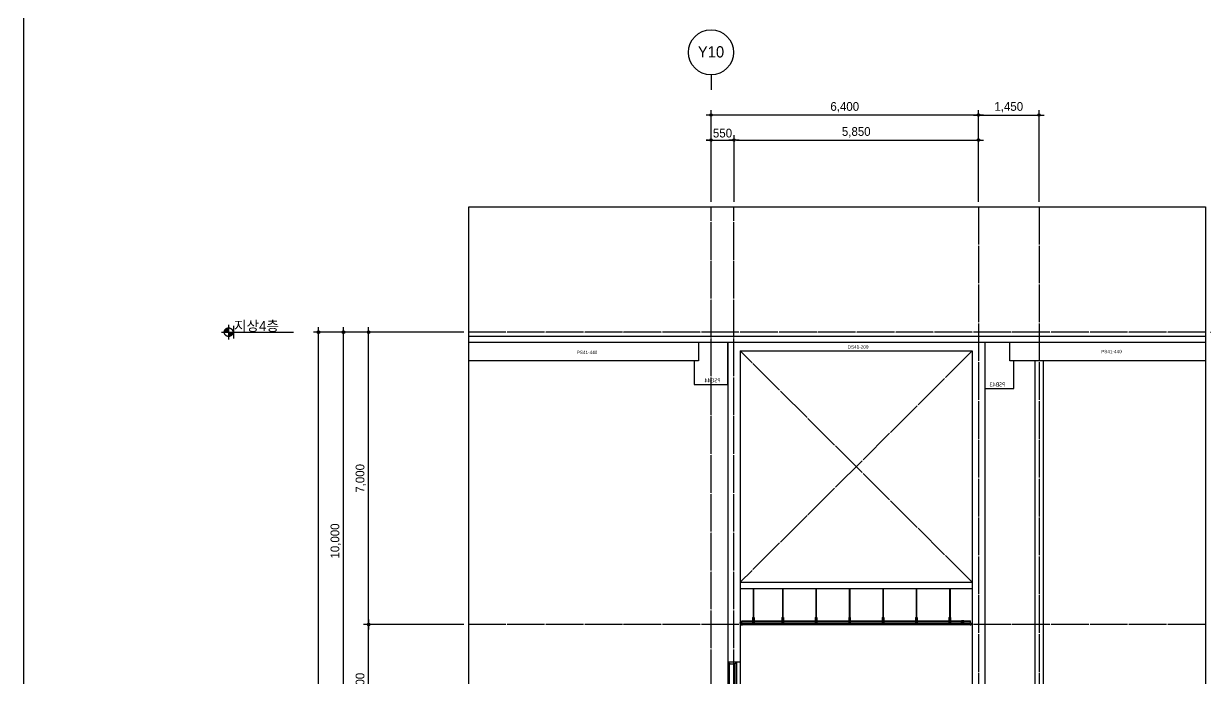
# Model space of a CAD drawing. Header units: millimetres. Extents: x 11948722 to 13111668, y -10771712 to -10232988.
# Drawn here: x 12495466 to 12523746, y -10469994 to -10454315 of the extents above; entities that cross this region are included whole.
import ezdxf
from ezdxf.enums import TextEntityAlignment as Align

# ---------------------------------------------------------------- set-up
doc = ezdxf.new("R2010")
doc.units = ezdxf.units.MM
doc.header["$LTSCALE"] = 150
doc.header["$MEASUREMENT"] = 0
for name, pattern in [('CEN', [6.2, 6, -0.1, 0, -0.1]), ('Xref-계단단면도$0$CEN', [62, 60, -1, 0, -1]), ('Xref-계단단면도$0$HIDDEN', [0.375, 0.25, -0.125])]:
    doc.linetypes.add(name, pattern=pattern)
doc.layers.get('0').update_dxf_attribs({"linetype": 'CONTINUOUS'})
doc.layers.get('Defpoints').update_dxf_attribs({"color": 117, "linetype": 'CONTINUOUS'})
for name, color, linetype in [('A-DOOR', 4, 'CONTINUOUS'), ('A-ELE-8', 8, 'CONTINUOUS'), ('A-중심선', 10, 'CEN'), ('CON-C', 2, 'CONTINUOUS'), ('ELE-06', 6, 'CONTINUOUS'), ('WALb', 3, 'CONTINUOUS'), ('Xref-계단단면도$0$3 dim0', 7, 'CONTINUOUS'), ('Xref-계단단면도$0$4', 4, 'CONTINUOUS'), ('Xref-계단단면도$0$8', 8, 'CONTINUOUS'), ('Xref-계단단면도$0$A-TXT-3.0', 3, 'CONTINUOUS'), ('Xref-계단단면도$0$ELE-3', 6, 'CONTINUOUS'), ('Xref-계단단면도$0$FIN', 5, 'CONTINUOUS'), ('Xref-계단단면도$0$SYM', 7, 'CONTINUOUS'), ('Xref-계단단면도$0$SYM-1', 7, 'CONTINUOUS'), ('Xref-계단단면도$0$SYM-2', 7, 'CONTINUOUS')]:
    doc.layers.add(name, color=color, linetype=linetype)
doc.styles.get("Standard").update_dxf_attribs({"font": 'NanumGothic.ttf'})
doc.styles.add('Xref-계단단면도$0$나눔고딕 Se', font='')
doc.styles.add('Xref-계단단면도$0$돋움', font='')
doc.styles.get('Xref-계단단면도$0$나눔고딕 Se').set_extended_font_data('Dotum')
doc.styles.get('Xref-계단단면도$0$돋움').set_extended_font_data('Dotum')
doc.dimstyles.new('Xref-계단단면도$0$A1-100', dxfattribs={"dimtxt": 3, "dimasz": 1, "dimexe": 2, "dimexo": 2, "dimgap": 1, "dimtad": 1, "dimdec": 0, "dimzin": 12, "dimdsep": 46, "dimlunit": 6, "dimtxsty": 'Xref-계단단면도$0$나눔고딕 Se', "dimblk1": 'Xref-계단단면도$0$DIMDOT', "dimblk2": 'Xref-계단단면도$0$DIMDOT', "dimsah": 1, "dimcen": -1, "dimdle": 2, "dimclrd": 256, "dimclre": 256, "dimclrt": 3, "dimadec": 0, "dimazin": 0, "dimtfac": 1, "dimtdec": 0, "dimtix": 1, "dimtmove": 2, "dimatfit": 3, "dimldrblk": 'Xref-계단단면도$0$DIMDOT', "dimfxl": 1, "dimtvp": 1, "dimtolj": 1, "dimtzin": 12, "dimlwd": -1, "dimlwe": -1, "dimarcsym": 0})

# ---------------------------------------------------------------- blocks, each defined once
blk = doc.blocks.new('*U136')
at = {"layer": 'A-DOOR'}
for p, q in [((-200, 0), (-200, 2070)), ((-155, 0), (-155, 2055)), ((-200, 0), (-25, 0))]:
    blk.add_line(p, q, dxfattribs=at)
for points in [[(10, 2100), (20, 2100), (20, 2070), (-25, 2070), (-25, 2055), (-155, 2055), (-155, 2070), (-200, 2070), (-200, 2100), (-190, 2100)], [(-35, 915), (-55, 925), (-95, 925), (-95, 875), (-55, 875), (-35, 885)], [(-25, 945), (-35, 935), (-35, 865), (-25, 855)], [(20, 945), (30, 935), (30, 865), (20, 855)], [(30, 885), (50, 875), (90, 875), (90, 925), (50, 925), (30, 915)]]:
    blk.add_lwpolyline(points, dxfattribs=at)
blk.add_lwpolyline([(20, 0), (-25, 0), (-25, 2070), (20, 2070)], close=True, dxfattribs=at)
blk = doc.blocks.new('Xref-계단단면도$0$DIMDOT')
at = {"color": 0}
blk.add_line((-2, 0), (2, 0), dxfattribs=at)
for radius in [0.5, 0.25]:
    blk.add_circle((0, 0), radius, dxfattribs=at)
blk = doc.blocks.new('*D244')
at = {"layer": 'Defpoints', "color": 0, "ltscale": 1200}
for p in [(12502521, -10461704), (12506121, -10461704), (12506121, -10491704)]:
    blk.add_point(p, dxfattribs=at)
at = {"layer": 'Xref-계단단면도$0$3 dim0'}
for p, q in [((12506001, -10461704), (12502401, -10461704)), ((12502521, -10491644), (12502521, -10461764)), ((12506001, -10491704), (12502401, -10491704))]:
    blk.add_line(p, q, dxfattribs=at)
at = {"layer": 'Xref-계단단면도$0$3 dim0', "ltscale": 1200, "xscale": 60, "yscale": 60, "zscale": 60}
for p, rotation in [((12502521, -10461704), 90), ((12502521, -10491704), 270)]:
    blk.add_blockref('Xref-계단단면도$0$DIMDOT', p, dxfattribs=dict(at, rotation=rotation))
at = {"layer": 'Xref-계단단면도$0$3 dim0', "color": 3, "ltscale": 1200, "insert": (12502335, -10476704), "char_height": 210, "attachment_point": 5, "rotation": 90, "style": 'Xref-계단단면도$0$나눔고딕 Se'}
blk.add_mtext('\\A1;30,000', dxfattribs=at)
blk = doc.blocks.new('*D246')
at = {"layer": 'Defpoints', "color": 0, "ltscale": 1200}
for p in [(12503121, -10461704), (12506121, -10461704), (12506121, -10471704)]:
    blk.add_point(p, dxfattribs=at)
at = {"layer": 'Xref-계단단면도$0$3 dim0'}
for p, q in [((12506001, -10461704), (12503001, -10461704)), ((12503121, -10471644), (12503121, -10461764)), ((12506001, -10471704), (12503001, -10471704))]:
    blk.add_line(p, q, dxfattribs=at)
at = {"layer": 'Xref-계단단면도$0$3 dim0', "ltscale": 1200, "xscale": 60, "yscale": 60, "zscale": 60}
for p, rotation in [((12503121, -10461704), 90), ((12503121, -10471704), 270)]:
    blk.add_blockref('Xref-계단단면도$0$DIMDOT', p, dxfattribs=dict(at, rotation=rotation))
at = {"layer": 'Xref-계단단면도$0$3 dim0', "color": 3, "ltscale": 1200, "insert": (12502935, -10466704), "char_height": 210, "attachment_point": 5, "rotation": 90, "style": 'Xref-계단단면도$0$나눔고딕 Se'}
blk.add_mtext('\\A1;10,000', dxfattribs=at)
blk = doc.blocks.new('*D247')
at = {"layer": 'Defpoints', "color": 0, "ltscale": 1200}
for p in [(12511916, -10456504), (12511916, -10458704), (12518316, -10458704)]:
    blk.add_point(p, dxfattribs=at)
at = {"layer": 'Xref-계단단면도$0$3 dim0'}
for p, q in [((12511916, -10458584), (12511916, -10456384)), ((12518256, -10456504), (12511976, -10456504)), ((12518316, -10458584), (12518316, -10456384))]:
    blk.add_line(p, q, dxfattribs=at)
at = {"layer": 'Xref-계단단면도$0$3 dim0', "ltscale": 1200, "xscale": 60, "yscale": 60, "zscale": 60, "rotation": 180}
blk.add_blockref('Xref-계단단면도$0$DIMDOT', (12511916, -10456504), dxfattribs=at)
at = {"layer": 'Xref-계단단면도$0$3 dim0', "ltscale": 1200, "xscale": 60, "yscale": 60, "zscale": 60}
blk.add_blockref('Xref-계단단면도$0$DIMDOT', (12518316, -10456504), dxfattribs=at)
at = {"layer": 'Xref-계단단면도$0$3 dim0', "color": 3, "ltscale": 1200, "insert": (12515116, -10456318), "char_height": 210, "attachment_point": 5, "style": 'Xref-계단단면도$0$나눔고딕 Se'}
blk.add_mtext('\\A1;6,400', dxfattribs=at)
blk = doc.blocks.new('*D248')
at = {"layer": 'Defpoints', "color": 0, "ltscale": 1200}
for p in [(12523746, -10461704), (12527346, -10461704), (12523746, -10491704)]:
    blk.add_point(p, dxfattribs=at)
at = {"layer": 'Xref-계단단면도$0$3 dim0'}
for p, q in [((12523866, -10461704), (12527466, -10461704)), ((12527346, -10491644), (12527346, -10461764)), ((12523866, -10491704), (12527466, -10491704))]:
    blk.add_line(p, q, dxfattribs=at)
at = {"layer": 'Xref-계단단면도$0$3 dim0', "ltscale": 1200, "xscale": 60, "yscale": 60, "zscale": 60}
for p, rotation in [((12527346, -10461704), 90), ((12527346, -10491704), 270)]:
    blk.add_blockref('Xref-계단단면도$0$DIMDOT', p, dxfattribs=dict(at, rotation=rotation))
at = {"layer": 'Xref-계단단면도$0$3 dim0', "color": 3, "ltscale": 1200, "insert": (12527161, -10476704), "char_height": 210, "attachment_point": 5, "rotation": 90, "style": 'Xref-계단단면도$0$나눔고딕 Se'}
blk.add_mtext('\\A1;30,000', dxfattribs=at)
blk = doc.blocks.new('*D249')
at = {"layer": 'Defpoints', "color": 0, "ltscale": 1200}
for p in [(12523746, -10461704), (12526746, -10461704), (12523746, -10471704)]:
    blk.add_point(p, dxfattribs=at)
at = {"layer": 'Xref-계단단면도$0$3 dim0'}
for p, q in [((12523866, -10461704), (12526866, -10461704)), ((12526746, -10471644), (12526746, -10461764)), ((12523866, -10471704), (12526866, -10471704))]:
    blk.add_line(p, q, dxfattribs=at)
at = {"layer": 'Xref-계단단면도$0$3 dim0', "ltscale": 1200, "xscale": 60, "yscale": 60, "zscale": 60}
for p, rotation in [((12526746, -10461704), 90), ((12526746, -10471704), 270)]:
    blk.add_blockref('Xref-계단단면도$0$DIMDOT', p, dxfattribs=dict(at, rotation=rotation))
at = {"layer": 'Xref-계단단면도$0$3 dim0', "color": 3, "ltscale": 1200, "insert": (12526561, -10466704), "char_height": 210, "attachment_point": 5, "rotation": 90, "style": 'Xref-계단단면도$0$나눔고딕 Se'}
blk.add_mtext('\\A1;10,000', dxfattribs=at)
blk = doc.blocks.new('*D252')
at = {"layer": 'Defpoints', "color": 0, "ltscale": 1200}
for p in [(12512466, -10457104), (12511916, -10458704), (12512466, -10458704)]:
    blk.add_point(p, dxfattribs=at)
at = {"layer": 'Xref-계단단면도$0$3 dim0'}
for p, q in [((12511916, -10458584), (12511916, -10456984)), ((12512466, -10458584), (12512466, -10456984)), ((12511856, -10457104), (12511796, -10457104)), ((12511916, -10457104), (12512466, -10457104)), ((12512526, -10457104), (12512586, -10457104))]:
    blk.add_line(p, q, dxfattribs=at)
at = {"layer": 'Xref-계단단면도$0$3 dim0', "ltscale": 1200, "xscale": 60, "yscale": 60, "zscale": 60}
blk.add_blockref('Xref-계단단면도$0$DIMDOT', (12511916, -10457104), dxfattribs=at)
at = {"layer": 'Xref-계단단면도$0$3 dim0', "ltscale": 1200, "xscale": 60, "yscale": 60, "zscale": 60, "rotation": 180}
blk.add_blockref('Xref-계단단면도$0$DIMDOT', (12512466, -10457104), dxfattribs=at)
at = {"layer": 'Xref-계단단면도$0$3 dim0', "color": 3, "ltscale": 1200, "insert": (12512191, -10456938), "char_height": 210, "attachment_point": 5, "style": 'Xref-계단단면도$0$나눔고딕 Se'}
blk.add_mtext('\\A1;550', dxfattribs=at)
blk = doc.blocks.new('*D253')
at = {"layer": 'Defpoints', "color": 0, "ltscale": 1200}
for p in [(12518316, -10457104), (12512466, -10458704), (12518316, -10458704)]:
    blk.add_point(p, dxfattribs=at)
at = {"layer": 'Xref-계단단면도$0$3 dim0'}
for p, q in [((12512466, -10458584), (12512466, -10456984)), ((12518316, -10458584), (12518316, -10456984)), ((12512526, -10457104), (12518256, -10457104))]:
    blk.add_line(p, q, dxfattribs=at)
at = {"layer": 'Xref-계단단면도$0$3 dim0', "ltscale": 1200, "xscale": 60, "yscale": 60, "zscale": 60, "rotation": 180}
blk.add_blockref('Xref-계단단면도$0$DIMDOT', (12512466, -10457104), dxfattribs=at)
at = {"layer": 'Xref-계단단면도$0$3 dim0', "ltscale": 1200, "xscale": 60, "yscale": 60, "zscale": 60}
blk.add_blockref('Xref-계단단면도$0$DIMDOT', (12518316, -10457104), dxfattribs=at)
at = {"layer": 'Xref-계단단면도$0$3 dim0', "color": 3, "ltscale": 1200, "insert": (12515391, -10456918), "char_height": 210, "attachment_point": 5, "style": 'Xref-계단단면도$0$나눔고딕 Se'}
blk.add_mtext('\\A1;5,850', dxfattribs=at)
blk = doc.blocks.new('*D256')
at = {"layer": 'Defpoints', "color": 0, "ltscale": 1200}
for p in [(12503721, -10461704), (12506121, -10461704), (12506121, -10468704)]:
    blk.add_point(p, dxfattribs=at)
at = {"layer": 'Xref-계단단면도$0$3 dim0'}
for p, q in [((12506001, -10461704), (12503601, -10461704)), ((12503721, -10468644), (12503721, -10461764)), ((12506001, -10468704), (12503601, -10468704))]:
    blk.add_line(p, q, dxfattribs=at)
at = {"layer": 'Xref-계단단면도$0$3 dim0', "ltscale": 1200, "xscale": 60, "yscale": 60, "zscale": 60}
for p, rotation in [((12503721, -10461704), 90), ((12503721, -10468704), 270)]:
    blk.add_blockref('Xref-계단단면도$0$DIMDOT', p, dxfattribs=dict(at, rotation=rotation))
at = {"layer": 'Xref-계단단면도$0$3 dim0', "color": 3, "ltscale": 1200, "insert": (12503535, -10465204), "char_height": 210, "attachment_point": 5, "rotation": 90, "style": 'Xref-계단단면도$0$나눔고딕 Se'}
blk.add_mtext('\\A1;7,000', dxfattribs=at)
blk = doc.blocks.new('*D264')
at = {"layer": 'Defpoints', "color": 0, "ltscale": 1200}
for p in [(12503721, -10468704), (12506121, -10468704), (12506121, -10471704)]:
    blk.add_point(p, dxfattribs=at)
at = {"layer": 'Xref-계단단면도$0$3 dim0'}
for p, q in [((12506001, -10468704), (12503601, -10468704)), ((12503721, -10471644), (12503721, -10468764)), ((12506001, -10471704), (12503601, -10471704))]:
    blk.add_line(p, q, dxfattribs=at)
at = {"layer": 'Xref-계단단면도$0$3 dim0', "ltscale": 1200, "xscale": 60, "yscale": 60, "zscale": 60}
for p, rotation in [((12503721, -10468704), 90), ((12503721, -10471704), 270)]:
    blk.add_blockref('Xref-계단단면도$0$DIMDOT', p, dxfattribs=dict(at, rotation=rotation))
at = {"layer": 'Xref-계단단면도$0$3 dim0', "color": 3, "ltscale": 1200, "insert": (12503535, -10470204), "char_height": 210, "attachment_point": 5, "rotation": 90, "style": 'Xref-계단단면도$0$나눔고딕 Se'}
blk.add_mtext('\\A1;3,000', dxfattribs=at)
blk = doc.blocks.new('*D1335')
at = {"layer": 'Defpoints', "color": 0, "ltscale": 1200}
for p in [(12519766, -10456504), (12518316, -10458704), (12519766, -10458704)]:
    blk.add_point(p, dxfattribs=at)
at = {"layer": 'Xref-계단단면도$0$3 dim0'}
for p, q in [((12518316, -10458584), (12518316, -10456384)), ((12518376, -10456504), (12519706, -10456504)), ((12519766, -10458584), (12519766, -10456384))]:
    blk.add_line(p, q, dxfattribs=at)
at = {"layer": 'Xref-계단단면도$0$3 dim0', "ltscale": 1200, "xscale": 60, "yscale": 60, "zscale": 60, "rotation": 180}
blk.add_blockref('Xref-계단단면도$0$DIMDOT', (12518316, -10456504), dxfattribs=at)
at = {"layer": 'Xref-계단단면도$0$3 dim0', "ltscale": 1200, "xscale": 60, "yscale": 60, "zscale": 60}
blk.add_blockref('Xref-계단단면도$0$DIMDOT', (12519766, -10456504), dxfattribs=at)
at = {"layer": 'Xref-계단단면도$0$3 dim0', "color": 3, "ltscale": 1200, "insert": (12519041, -10456318), "char_height": 210, "attachment_point": 5, "style": 'Xref-계단단면도$0$나눔고딕 Se'}
blk.add_mtext('\\A1;1,450', dxfattribs=at)
blk = doc.blocks.new('PSG44')
at = {"layer": 'CON-C', "ltscale": 1200, "flags": 128}
blk.add_lwpolyline([(-400, 0), (-400, 1000), (300, 1000), (300, 560), (400, 560), (400, 0)], close=True, dxfattribs=at)
at = {"layer": 'Defpoints', "color": 1, "width": 0.8}
blk.add_text('PSG44', height=99.8, dxfattribs=at).set_placement((-231, 96), align=Align.MIDDLE_LEFT)
blk = doc.blocks.new('PSB43')
at = {"layer": 'CON-C', "ltscale": 1200, "flags": 128}
blk.add_lwpolyline([(-350, 0), (-350, 660), (-250, 660), (-250, 1100), (350, 1100), (350, 0)], close=True, dxfattribs=at)
at = {"layer": 'Defpoints', "color": 1, "width": 0.8}
blk.add_text('PSB43', height=99.8, dxfattribs=at).set_placement((-144, 96), align=Align.MIDDLE_LEFT)

msp = doc.modelspace()

# ---------------------------------------------------------------- hatches: boundary and pattern name
at = {"layer": 'Xref-계단단면도$0$SYM', "linetype": 'Xref-계단단면도$0$CEN'}
h = msp.add_hatch(color=7, dxfattribs=at)
h.paths.add_polyline_path([(12500473.9, -10461703.5), (12500370.7, -10461703.5), (12500370.7, -10461806.7, 0.4142136)])
h.paths.add_polyline_path([(12500370.7, -10461600.3, 0.4142136), (12500267.5, -10461703.5), (12500370.7, -10461703.5)])

# ---------------------------------------------------------------- linework, layer by layer
at = {"layer": 'A-ELE-8'}
msp.add_line((12512615.8, -10469603.5), (12512615.8, -10471703.5), dxfattribs=at)
at = {"layer": 'A-중심선'}
for p, q in [((12511915.8, -10505543), (12511915.8, -10458703.5)), ((12512465.8, -10505543), (12512465.8, -10458703.5)), ((12518315.8, -10458703.5), (12518315.8, -10505543)), ((12519765.8, -10458703.5), (12519765.8, -10505543)), ((12523746.5, -10461703.5), (12506120.5, -10461703.5)), ((12518165.8, -10467691), (12512615.7, -10462153.5)), ((12518165.8, -10462153.5), (12512615.7, -10467691)), ((12523746.5, -10468703.5), (12506120.5, -10468703.5))]:
    msp.add_line(p, q, dxfattribs=at)
at = {"layer": 'CON-C', "ltscale": 1200}
for p, q in [((12518465.7, -10461953.5), (12512315.7, -10461953.5)), ((12512315.7, -10461953.5), (12512315.7, -10469603.5)), ((12512615.7, -10462153.5), (12518165.7, -10462153.5)), ((12512615.7, -10462153.5), (12512615.7, -10469603.5)), ((12518165.7, -10462153.5), (12518165.7, -10473410.2)), ((12518465.7, -10461953.5), (12518465.7, -10501943.5)), ((12511515.8, -10462393.5), (12506120.5, -10462393.5)), ((12512615.7, -10469603.5), (12512315.7, -10469603.5))]:
    msp.add_line(p, q, dxfattribs=at)
for points in [[(12511615.8, -10461953.5), (12506120.5, -10461953.5)], [(12523746.5, -10461953.5), (12519065.8, -10461953.5)], [(12523746.5, -10462393.5), (12519165.8, -10462393.5)]]:
    msp.add_lwpolyline(points, dxfattribs=at)
at = {"layer": 'Defpoints'}
msp.add_line((12500498.6, -10461853.5), (12500498.6, -10461553.5), dxfattribs=at)
msp.add_line((12500498.6, -10461853.5), (12500498.6, -10461553.5), dxfattribs=at)
at = {"layer": 'Defpoints', "ltscale": 1200}
for points in [[(12495465.7, -10508461.3), (12536415.7, -10508461.3), (12536415.7, -10453936.3), (12495465.7, -10453936.3)], [(12506120.5, -10458703.5), (12523746.5, -10458703.5), (12523746.5, -10505543), (12506120.5, -10505543)]]:
    msp.add_lwpolyline(points, close=True, dxfattribs=at)
at = {"layer": 'ELE-06'}
msp.add_line((12523746.5, -10461803.5), (12506120.5, -10461803.5), dxfattribs=at)
at = {"layer": 'WALb', "ltscale": 1200}
for p, q in [((12519665.8, -10462393.5), (12519665.8, -10471703.5)), ((12519865.8, -10462393.5), (12519865.8, -10471703.5))]:
    msp.add_line(p, q, dxfattribs=at)
at = {"layer": 'Xref-계단단면도$0$4', "ltscale": 0.1}
for points in [[(12512665.7, -10468709.5), (12512665.7, -10468703.5), (12512664.7, -10468703.5), (12512664.7, -10468708.5), (12512641.7, -10468708.5), (12512641.7, -10468683.5), (12512616.7, -10468683.5), (12512616.7, -10468659.5), (12512615.7, -10468659.5), (12512615.7, -10468684.5), (12512640.7, -10468684.5), (12512640.7, -10468709.5), (12512665.7, -10468709.5)], [(12518115.8, -10468709.5), (12518115.8, -10468703.5), (12518116.8, -10468703.5), (12518116.8, -10468708.5), (12518139.8, -10468708.5), (12518139.8, -10468683.5), (12518164.8, -10468683.5), (12518164.8, -10468659.5), (12518165.8, -10468659.5), (12518165.8, -10468684.5), (12518140.8, -10468684.5), (12518140.8, -10468709.5), (12518115.8, -10468709.5)]]:
    msp.add_lwpolyline(points, dxfattribs=at)
at = {"layer": 'Xref-계단단면도$0$8'}
for p, q in [((12512924.1, -10467841), (12512924.1, -10468534.8)), ((12512935.4, -10467841), (12512935.4, -10468534.8)), ((12513624.2, -10467841), (12513624.2, -10468534.8)), ((12513635.4, -10467841), (12513635.4, -10468534.8)), ((12514424.2, -10467841), (12514424.2, -10468534.8)), ((12514435.4, -10467841), (12514435.4, -10468534.8)), ((12515224.2, -10467841), (12515224.2, -10468534.8)), ((12515235.4, -10467841), (12515235.4, -10468534.8)), ((12516024.2, -10467841), (12516024.2, -10468534.8)), ((12516035.4, -10467841), (12516035.4, -10468534.8)), ((12516824.2, -10467841), (12516824.2, -10468534.8)), ((12516835.4, -10467841), (12516835.4, -10468534.8)), ((12517624.2, -10467841), (12517624.2, -10468534.8)), ((12517635.4, -10467841), (12517635.4, -10468534.8)), ((12512911, -10468538.5), (12512911, -10468657.3)), ((12512911, -10468538.5), (12512948.5, -10468538.5)), ((12512911, -10468542.3), (12512948.5, -10468542.3)), ((12512911, -10468588.5), (12512948.5, -10468588.5)), ((12512911, -10468657.3), (12512948.5, -10468657.3)), ((12512918.5, -10468534.8), (12512941, -10468534.8)), ((12512918.5, -10468534.8), (12512918.5, -10468538.5)), ((12512918.5, -10468542.3), (12512918.5, -10468546)), ((12512918.5, -10468546), (12512941, -10468546)), ((12512922.3, -10468534.8), (12512922.3, -10468538.5)), ((12512922.3, -10468542.3), (12512922.3, -10468546)), ((12512924.1, -10468529.8), (12512935.4, -10468529.8)), ((12512924.1, -10468532.3), (12512935.4, -10468532.3)), ((12512924.1, -10468546), (12512924.1, -10468557.3)), ((12512924.1, -10468547.3), (12512935.4, -10468547.3)), ((12512924.1, -10468549.8), (12512935.4, -10468549.8)), ((12512924.1, -10468552.3), (12512935.4, -10468552.3)), ((12512924.1, -10468554.8), (12512935.4, -10468554.8)), ((12512924.1, -10468554.8), (12512935.4, -10468554.8)), ((12512924.1, -10468557.3), (12512935.4, -10468557.3)), ((12512935.4, -10468546), (12512935.4, -10468557.3)), ((12512937.3, -10468534.8), (12512937.3, -10468538.5)), ((12512937.3, -10468542.3), (12512937.3, -10468546)), ((12512941, -10468534.8), (12512941, -10468538.5)), ((12512941, -10468542.3), (12512941, -10468546)), ((12512948.5, -10468538.5), (12512948.5, -10468657.3)), ((12513611, -10468538.5), (12513611, -10468657.3)), ((12513611, -10468538.5), (12513648.5, -10468538.5)), ((12513611, -10468542.3), (12513648.5, -10468542.3)), ((12513611, -10468588.5), (12513648.5, -10468588.5)), ((12513611, -10468657.3), (12513648.5, -10468657.3)), ((12513618.5, -10468534.8), (12513641, -10468534.8)), ((12513618.5, -10468534.8), (12513618.5, -10468538.5)), ((12513618.5, -10468542.3), (12513618.5, -10468546)), ((12513618.5, -10468546), (12513641, -10468546)), ((12513622.3, -10468534.8), (12513622.3, -10468538.5)), ((12513622.3, -10468542.3), (12513622.3, -10468546)), ((12513624.2, -10468529.8), (12513635.4, -10468529.8)), ((12513624.2, -10468532.3), (12513635.4, -10468532.3)), ((12513624.2, -10468546), (12513624.2, -10468557.3)), ((12513624.2, -10468547.3), (12513635.4, -10468547.3)), ((12513624.2, -10468549.8), (12513635.4, -10468549.8)), ((12513624.2, -10468552.3), (12513635.4, -10468552.3)), ((12513624.2, -10468554.8), (12513635.4, -10468554.8)), ((12513624.2, -10468554.8), (12513635.4, -10468554.8)), ((12513624.2, -10468557.3), (12513635.4, -10468557.3)), ((12513635.4, -10468546), (12513635.4, -10468557.3)), ((12513637.3, -10468534.8), (12513637.3, -10468538.5)), ((12513637.3, -10468542.3), (12513637.3, -10468546)), ((12513641, -10468534.8), (12513641, -10468538.5)), ((12513641, -10468542.3), (12513641, -10468546)), ((12513648.5, -10468538.5), (12513648.5, -10468657.3)), ((12514411, -10468538.5), (12514411, -10468657.3)), ((12514411, -10468538.5), (12514448.5, -10468538.5)), ((12514411, -10468542.3), (12514448.5, -10468542.3)), ((12514411, -10468588.5), (12514448.5, -10468588.5)), ((12514411, -10468657.3), (12514448.5, -10468657.3)), ((12514418.5, -10468534.8), (12514441, -10468534.8)), ((12514418.5, -10468534.8), (12514418.5, -10468538.5)), ((12514418.5, -10468542.3), (12514418.5, -10468546)), ((12514418.5, -10468546), (12514441, -10468546)), ((12514422.3, -10468534.8), (12514422.3, -10468538.5)), ((12514422.3, -10468542.3), (12514422.3, -10468546)), ((12514424.2, -10468529.8), (12514435.4, -10468529.8)), ((12514424.2, -10468532.3), (12514435.4, -10468532.3)), ((12514424.2, -10468546), (12514424.2, -10468557.3)), ((12514424.2, -10468547.3), (12514435.4, -10468547.3)), ((12514424.2, -10468549.8), (12514435.4, -10468549.8)), ((12514424.2, -10468552.3), (12514435.4, -10468552.3)), ((12514424.2, -10468554.8), (12514435.4, -10468554.8)), ((12514424.2, -10468554.8), (12514435.4, -10468554.8)), ((12514424.2, -10468557.3), (12514435.4, -10468557.3)), ((12514435.4, -10468546), (12514435.4, -10468557.3)), ((12514437.3, -10468534.8), (12514437.3, -10468538.5)), ((12514437.3, -10468542.3), (12514437.3, -10468546)), ((12514441, -10468534.8), (12514441, -10468538.5)), ((12514441, -10468542.3), (12514441, -10468546)), ((12514448.5, -10468538.5), (12514448.5, -10468657.3)), ((12515211, -10468538.5), (12515211, -10468657.3)), ((12515211, -10468538.5), (12515248.5, -10468538.5)), ((12515211, -10468542.3), (12515248.5, -10468542.3)), ((12515211, -10468588.5), (12515248.5, -10468588.5)), ((12515211, -10468657.3), (12515248.5, -10468657.3)), ((12515218.5, -10468534.8), (12515241, -10468534.8)), ((12515218.5, -10468534.8), (12515218.5, -10468538.5)), ((12515218.5, -10468542.3), (12515218.5, -10468546)), ((12515218.5, -10468546), (12515241, -10468546)), ((12515222.3, -10468534.8), (12515222.3, -10468538.5)), ((12515222.3, -10468542.3), (12515222.3, -10468546)), ((12515224.2, -10468529.8), (12515235.4, -10468529.8)), ((12515224.2, -10468532.3), (12515235.4, -10468532.3)), ((12515224.2, -10468546), (12515224.2, -10468557.3)), ((12515224.2, -10468547.3), (12515235.4, -10468547.3)), ((12515224.2, -10468549.8), (12515235.4, -10468549.8)), ((12515224.2, -10468552.3), (12515235.4, -10468552.3)), ((12515224.2, -10468554.8), (12515235.4, -10468554.8)), ((12515224.2, -10468554.8), (12515235.4, -10468554.8)), ((12515224.2, -10468557.3), (12515235.4, -10468557.3)), ((12515235.4, -10468546), (12515235.4, -10468557.3)), ((12515237.3, -10468534.8), (12515237.3, -10468538.5)), ((12515237.3, -10468542.3), (12515237.3, -10468546)), ((12515241, -10468534.8), (12515241, -10468538.5)), ((12515241, -10468542.3), (12515241, -10468546)), ((12515248.5, -10468538.5), (12515248.5, -10468657.3)), ((12516011, -10468538.5), (12516048.5, -10468538.5)), ((12516011, -10468538.5), (12516011, -10468657.3)), ((12516011, -10468542.3), (12516048.5, -10468542.3)), ((12516011, -10468588.5), (12516048.5, -10468588.5)), ((12516011, -10468657.3), (12516048.5, -10468657.3)), ((12516018.5, -10468534.8), (12516041, -10468534.8)), ((12516018.5, -10468534.8), (12516018.5, -10468538.5)), ((12516018.5, -10468542.3), (12516018.5, -10468546)), ((12516018.5, -10468546), (12516041, -10468546)), ((12516022.3, -10468534.8), (12516022.3, -10468538.5)), ((12516022.3, -10468542.3), (12516022.3, -10468546)), ((12516024.2, -10468529.8), (12516035.4, -10468529.8)), ((12516024.2, -10468532.3), (12516035.4, -10468532.3)), ((12516024.2, -10468546), (12516024.2, -10468557.3)), ((12516024.2, -10468547.3), (12516035.4, -10468547.3)), ((12516024.2, -10468549.8), (12516035.4, -10468549.8)), ((12516024.2, -10468552.3), (12516035.4, -10468552.3)), ((12516024.2, -10468554.8), (12516035.4, -10468554.8)), ((12516024.2, -10468554.8), (12516035.4, -10468554.8)), ((12516024.2, -10468557.3), (12516035.4, -10468557.3)), ((12516035.4, -10468546), (12516035.4, -10468557.3)), ((12516037.3, -10468534.8), (12516037.3, -10468538.5)), ((12516037.3, -10468542.3), (12516037.3, -10468546)), ((12516041, -10468534.8), (12516041, -10468538.5)), ((12516041, -10468542.3), (12516041, -10468546)), ((12516048.5, -10468538.5), (12516048.5, -10468657.3)), ((12516811, -10468538.5), (12516811, -10468657.3)), ((12516811, -10468538.5), (12516848.5, -10468538.5)), ((12516811, -10468542.3), (12516848.5, -10468542.3)), ((12516811, -10468588.5), (12516848.5, -10468588.5)), ((12516811, -10468657.3), (12516848.5, -10468657.3)), ((12516818.5, -10468534.8), (12516818.5, -10468538.5)), ((12516818.5, -10468534.8), (12516841, -10468534.8)), ((12516818.5, -10468542.3), (12516818.5, -10468546)), ((12516818.5, -10468546), (12516841, -10468546)), ((12516822.3, -10468534.8), (12516822.3, -10468538.5)), ((12516822.3, -10468542.3), (12516822.3, -10468546)), ((12516824.2, -10468529.8), (12516835.4, -10468529.8)), ((12516824.2, -10468532.3), (12516835.4, -10468532.3)), ((12516824.2, -10468546), (12516824.2, -10468557.3)), ((12516824.2, -10468547.3), (12516835.4, -10468547.3)), ((12516824.2, -10468549.8), (12516835.4, -10468549.8)), ((12516824.2, -10468552.3), (12516835.4, -10468552.3)), ((12516824.2, -10468554.8), (12516835.4, -10468554.8)), ((12516824.2, -10468554.8), (12516835.4, -10468554.8)), ((12516824.2, -10468557.3), (12516835.4, -10468557.3)), ((12516835.4, -10468546), (12516835.4, -10468557.3)), ((12516837.3, -10468534.8), (12516837.3, -10468538.5)), ((12516837.3, -10468542.3), (12516837.3, -10468546)), ((12516841, -10468534.8), (12516841, -10468538.5)), ((12516841, -10468542.3), (12516841, -10468546)), ((12516848.5, -10468538.5), (12516848.5, -10468657.3)), ((12517611, -10468538.5), (12517611, -10468657.3)), ((12517611, -10468538.5), (12517648.5, -10468538.5)), ((12517611, -10468542.3), (12517648.5, -10468542.3)), ((12517611, -10468588.5), (12517648.5, -10468588.5)), ((12517611, -10468657.3), (12517648.5, -10468657.3)), ((12517618.5, -10468534.8), (12517618.5, -10468538.5)), ((12517618.5, -10468534.8), (12517641, -10468534.8)), ((12517618.5, -10468542.3), (12517618.5, -10468546)), ((12517618.5, -10468546), (12517641, -10468546)), ((12517622.3, -10468534.8), (12517622.3, -10468538.5)), ((12517622.3, -10468542.3), (12517622.3, -10468546)), ((12517624.2, -10468529.8), (12517635.4, -10468529.8)), ((12517624.2, -10468532.3), (12517635.4, -10468532.3)), ((12517624.2, -10468546), (12517624.2, -10468557.3)), ((12517624.2, -10468547.3), (12517635.4, -10468547.3)), ((12517624.2, -10468549.8), (12517635.4, -10468549.8)), ((12517624.2, -10468552.3), (12517635.4, -10468552.3)), ((12517624.2, -10468554.8), (12517635.4, -10468554.8)), ((12517624.2, -10468554.8), (12517635.4, -10468554.8)), ((12517624.2, -10468557.3), (12517635.4, -10468557.3)), ((12517635.4, -10468546), (12517635.4, -10468557.3)), ((12517637.3, -10468534.8), (12517637.3, -10468538.5)), ((12517637.3, -10468542.3), (12517637.3, -10468546)), ((12517641, -10468534.8), (12517641, -10468538.5)), ((12517641, -10468542.3), (12517641, -10468546)), ((12517648.5, -10468538.5), (12517648.5, -10468657.3)), ((12517912.2, -10468604.8), (12517968.5, -10468604.8)), ((12517912.2, -10468648.5), (12517912.2, -10468604.8)), ((12517912.2, -10468607.3), (12517968.5, -10468607.3)), ((12517912.2, -10468616), (12517915.9, -10468616)), ((12517918.5, -10468654.8), (12517912.2, -10468648.5)), ((12517912.2, -10468654.8), (12517918.5, -10468654.8)), ((12517912.2, -10468678.5), (12517912.2, -10468654.8)), ((12517919.7, -10468678.5), (12517912.2, -10468678.5)), ((12517914.7, -10468657.3), (12517918.5, -10468657.3)), ((12517914.7, -10468676), (12517914.7, -10468657.3)), ((12517914.7, -10468664.8), (12517966, -10468664.8)), ((12517917.6, -10468676), (12517914.7, -10468676)), ((12517917.9, -10468616), (12517921, -10468616)), ((12517918.5, -10468657.3), (12517918.5, -10468654.8)), ((12517918.5, -10468654.8), (12517962.2, -10468654.8)), ((12517921, -10468610.1), (12517921, -10468604.8)), ((12517921, -10468616), (12517921, -10468611.8)), ((12517948.5, -10468678.5), (12517932.2, -10468678.5)), ((12517946.4, -10468676), (12517934.4, -10468676)), ((12517936, -10468610.1), (12517936, -10468604.8)), ((12517936, -10468616), (12517936, -10468611.8)), ((12517936, -10468616), (12517939, -10468616)), ((12517940.7, -10468616), (12517944.7, -10468616)), ((12517944.7, -10468610.1), (12517944.7, -10468604.8)), ((12517944.7, -10468616), (12517944.7, -10468611.8)), ((12517959.7, -10468610.1), (12517959.7, -10468604.8)), ((12517959.7, -10468616), (12517959.7, -10468611.8)), ((12517959.7, -10468616), (12517963.5, -10468616)), ((12517968.5, -10468678.5), (12517961, -10468678.5)), ((12517962.2, -10468654.8), (12517968.5, -10468648.5)), ((12517962.2, -10468657.3), (12517962.2, -10468654.8)), ((12517962.2, -10468654.8), (12517968.5, -10468654.8)), ((12517962.2, -10468657.3), (12517966, -10468657.3)), ((12517966, -10468676), (12517963.1, -10468676)), ((12517964.9, -10468616), (12517968.5, -10468616)), ((12517966, -10468657.3), (12517966, -10468676)), ((12517968.5, -10468648.5), (12517968.5, -10468604.8)), ((12517968.5, -10468654.8), (12517968.5, -10468678.5))]:
    msp.add_line(p, q, dxfattribs=at)
at = {"layer": 'Xref-계단단면도$0$8', "linetype": 'Xref-계단단면도$0$HIDDEN', "ltscale": 0.1}
for p, q in [((12512654.7, -10468623.5), (12518126.8, -10468623.5)), ((12512654.7, -10468663.5), (12518126.8, -10468663.5))]:
    msp.add_line(p, q, dxfattribs=at)
at = {"layer": 'Xref-계단단면도$0$8'}
for centre, radius, start, end in [((12517926, -10468678.5), 8.75, 16.60155, 163.39845), ((12517926, -10468678.5), 6.25, 0, 180), ((12517954.7, -10468678.5), 8.75, 16.60155, 163.39845), ((12517954.7, -10468678.5), 6.25, 0, 180)]:
    msp.add_arc(centre, radius, start, end, dxfattribs=at)
at = {"layer": 'Xref-계단단면도$0$ELE-3'}
for p, q in [((12512615.7, -10467691), (12518165.8, -10467691)), ((12512615.7, -10467841), (12518165.8, -10467841))]:
    msp.add_line(p, q, dxfattribs=at)
at = {"layer": 'Xref-계단단면도$0$FIN', "color": 8}
for p, q in [((12512654.7, -10468667.3), (12512654.7, -10468619.8)), ((12512654.7, -10468619.8), (12518126.8, -10468619.8)), ((12512654.7, -10468667.3), (12518126.8, -10468667.3)), ((12518126.8, -10468667.3), (12518126.8, -10468619.8))]:
    msp.add_line(p, q, dxfattribs=at)
at = {"layer": 'Xref-계단단면도$0$FIN', "color": 150}
for p, q in [((12512654.7, -10468691), (12518126.8, -10468691)), ((12512654.7, -10468703.5), (12518126.8, -10468703.5))]:
    msp.add_line(p, q, dxfattribs=at)
at = {"layer": 'Xref-계단단면도$0$FIN', "color": 150, "flags": 128}
for points in [[(12512654.7, -10468691), (12512654.7, -10468703.5)], [(12518126.8, -10468691), (12518126.8, -10468703.5)]]:
    msp.add_lwpolyline(points, dxfattribs=at)
at = {"layer": 'Xref-계단단면도$0$SYM', "color": 7, "linetype": 'Xref-계단단면도$0$CEN'}
for p, q in [((12500370.7, -10461531.5), (12500370.7, -10461875.6)), ((12500198.6, -10461703.5), (12500542.7, -10461703.5))]:
    msp.add_line(p, q, dxfattribs=at)
msp.add_circle((12500370.7, -10461703.5), 103.2, dxfattribs=at)
at = {"layer": 'Xref-계단단면도$0$SYM-1', "color": 7}
msp.add_line((12500198.6, -10461703.5), (12501920.5, -10461703.5), dxfattribs=at)
at = {"layer": 'Xref-계단단면도$0$SYM-2'}
msp.add_line((12511915.8, -10455543.5), (12511915.8, -10455903.5), dxfattribs=at)
msp.add_circle((12511915.8, -10455003.5), 540, dxfattribs=at)

# ---------------------------------------------------------------- block references
at = {"layer": 'A-DOOR', "xscale": -1}
msp.add_blockref('*U136', (12512335.8, -10471703.5), dxfattribs=at)
at = {"layer": 'CON-C', "ltscale": 1200, "xscale": -1}
for name, p in [('PSG44', (12511915.7, -10462953.5)), ('PSB43', (12518815.7, -10463053.5))]:
    msp.add_blockref(name, p, dxfattribs=at)

# ---------------------------------------------------------------- texts
at = {"layer": 'Defpoints', "style": 'Xref-계단단면도$0$돋움'}
for s, p in [('PS41-440', (12508704.4, -10462228.2)), ('DS41-200', (12515185.5, -10462096.5)), ('PS41-440', (12521253.6, -10462207.2))]:
    msp.add_text(s, height=80, dxfattribs=at).set_placement(p)
at = {"layer": 'Xref-계단단면도$0$A-TXT-3.0', "style": 'Xref-계단단면도$0$돋움'}
msp.add_text('지상4층', height=240, dxfattribs=at).set_placement((12500498.6, -10461553.5), align=Align.MIDDLE_LEFT)
at = {"layer": 'Xref-계단단면도$0$SYM-2', "color": 3, "style": 'Xref-계단단면도$0$돋움'}
msp.add_text('Y10', height=270, dxfattribs=at).set_placement((12511915.7, -10454991.1), align=Align.MIDDLE_CENTER)

# ---------------------------------------------------------------- dimensions: what is measured, and where the dimension line sits
at = {"layer": 'Xref-계단단면도$0$3 dim0'}
for base, p1, p2, angle, picture, middle in [((12511915.8, -10456503.5), (12518315.8, -10458703.5), (12511915.8, -10458703.5), 180, '*D247', (12515115.8, -10456318.2)), ((12519765.8, -10456503.5), (12518315.8, -10458703.5), (12519765.8, -10458703.5), 0, '*D1335', (12519040.8, -10456318.2)), ((12502520.5, -10461703.5), (12506120.5, -10491703.5), (12506120.5, -10461703.5), 90, '*D244', (12502335.1, -10476703.5)), ((12503120.5, -10461703.5), (12506120.5, -10471703.5), (12506120.5, -10461703.5), 270, '*D246', (12502935.1, -10466703.5)), ((12503720.5, -10461703.5), (12506120.5, -10468703.5), (12506120.5, -10461703.5), 270, '*D256', (12503535.1, -10465203.5)), ((12527346.5, -10461703.5), (12523746.5, -10491703.5), (12523746.5, -10461703.5), 90, '*D248', (12527161.1, -10476703.5)), ((12526746.5, -10461703.5), (12523746.5, -10471703.5), (12523746.5, -10461703.5), 270, '*D249', (12526561.1, -10466703.5)), ((12503720.5, -10468703.5), (12506120.5, -10471703.5), (12506120.5, -10468703.5), 270, '*D264', (12503535.1, -10470203.5))]:
    dim = msp.add_linear_dim(base=base, p1=p1, p2=p2, angle=angle, dimstyle='Xref-계단단면도$0$A1-100', override={"dimscale": 60, "dimtxt": 3.5}, dxfattribs=at)
    dim.commit()
    dim.dimension.update_dxf_attribs({"geometry": picture, "text_midpoint": middle})
for base, p1, p2, picture, middle in [((12512465.8, -10457103.5), (12511915.8, -10458703.5), (12512465.8, -10458703.5), '*D252', (12512190.8, -10456938.4)), ((12518315.8, -10457103.5), (12512465.8, -10458703.5), (12518315.8, -10458703.5), '*D253', (12515390.8, -10456918.2))]:
    dim = msp.add_linear_dim(base=base, p1=p1, p2=p2, dimstyle='Xref-계단단면도$0$A1-100', override={"dimscale": 60, "dimtxt": 3.5}, dxfattribs=at)
    dim.commit()
    dim.dimension.update_dxf_attribs({"geometry": picture, "text_midpoint": middle})

doc.saveas('drawing.dxf')
